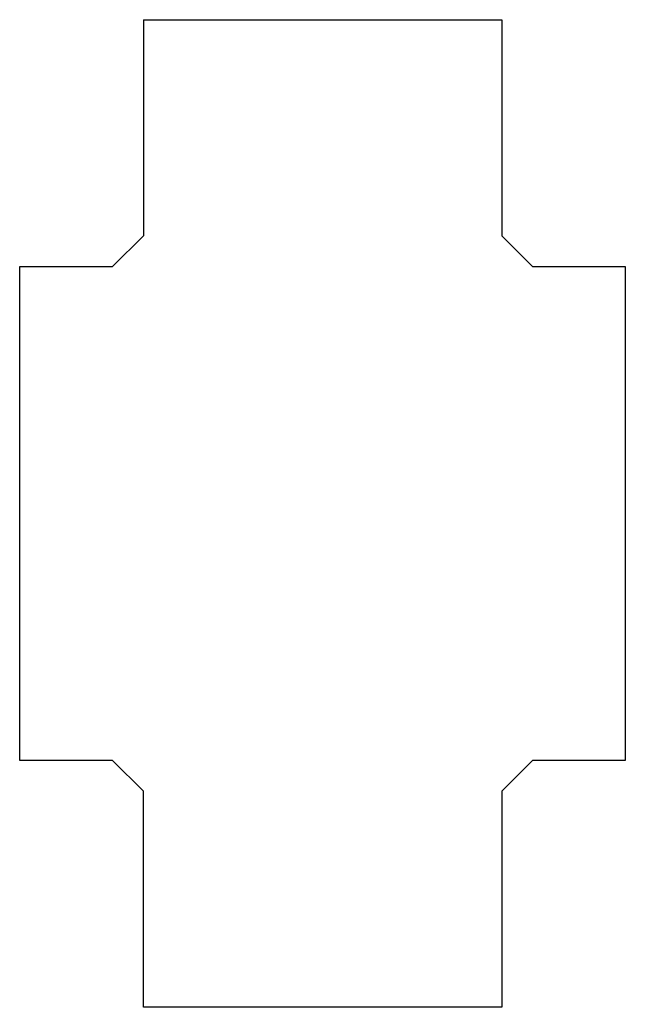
# Model space of a CAD drawing. Extents: x -7.8 to 2, y -8 to 8.
import ezdxf

# ---------------------------------------------------------------- set-up
doc = ezdxf.new("R2010")
doc.units = 0
doc.layers.get('0').update_dxf_attribs({"linetype": 'continuous'})

# ---------------------------------------------------------------- blocks, each defined once
blk = doc.blocks.new('SHAPE2DVIEW001')
at = {"color": 0}
for p, q in [((-5.8, 8), (-5.8, 4.5)), ((-5.8, 8), (0, 8)), ((0, 8), (0, 4.5)), ((-7.8, -4), (-7.8, 4)), ((-7.8, 4), (-6.3, 4)), ((0.5, 4), (2, 4)), ((2, 4), (2, -4)), ((-6.3, -4), (-7.8, -4)), ((2, -4), (0.5, -4)), ((-5.8, -8), (-5.8, -4.5)), ((0, -4.5), (0, -8)), ((0, -8), (-5.8, -8))]:
    blk.add_line(p, q, dxfattribs=at)
for points in [[(-5.8, 4.5), (-6.3, 4)], [(0.5, 4), (0, 4.5)], [(-6.3, -4), (-5.8, -4.5)], [(0, -4.5), (0.5, -4)]]:
    blk.add_lwpolyline(points, dxfattribs=at)

msp = doc.modelspace()

# ---------------------------------------------------------------- block references
at = {"color": 0}
msp.add_blockref('SHAPE2DVIEW001', (0, 0), dxfattribs=at)

doc.saveas('drawing.dxf')
